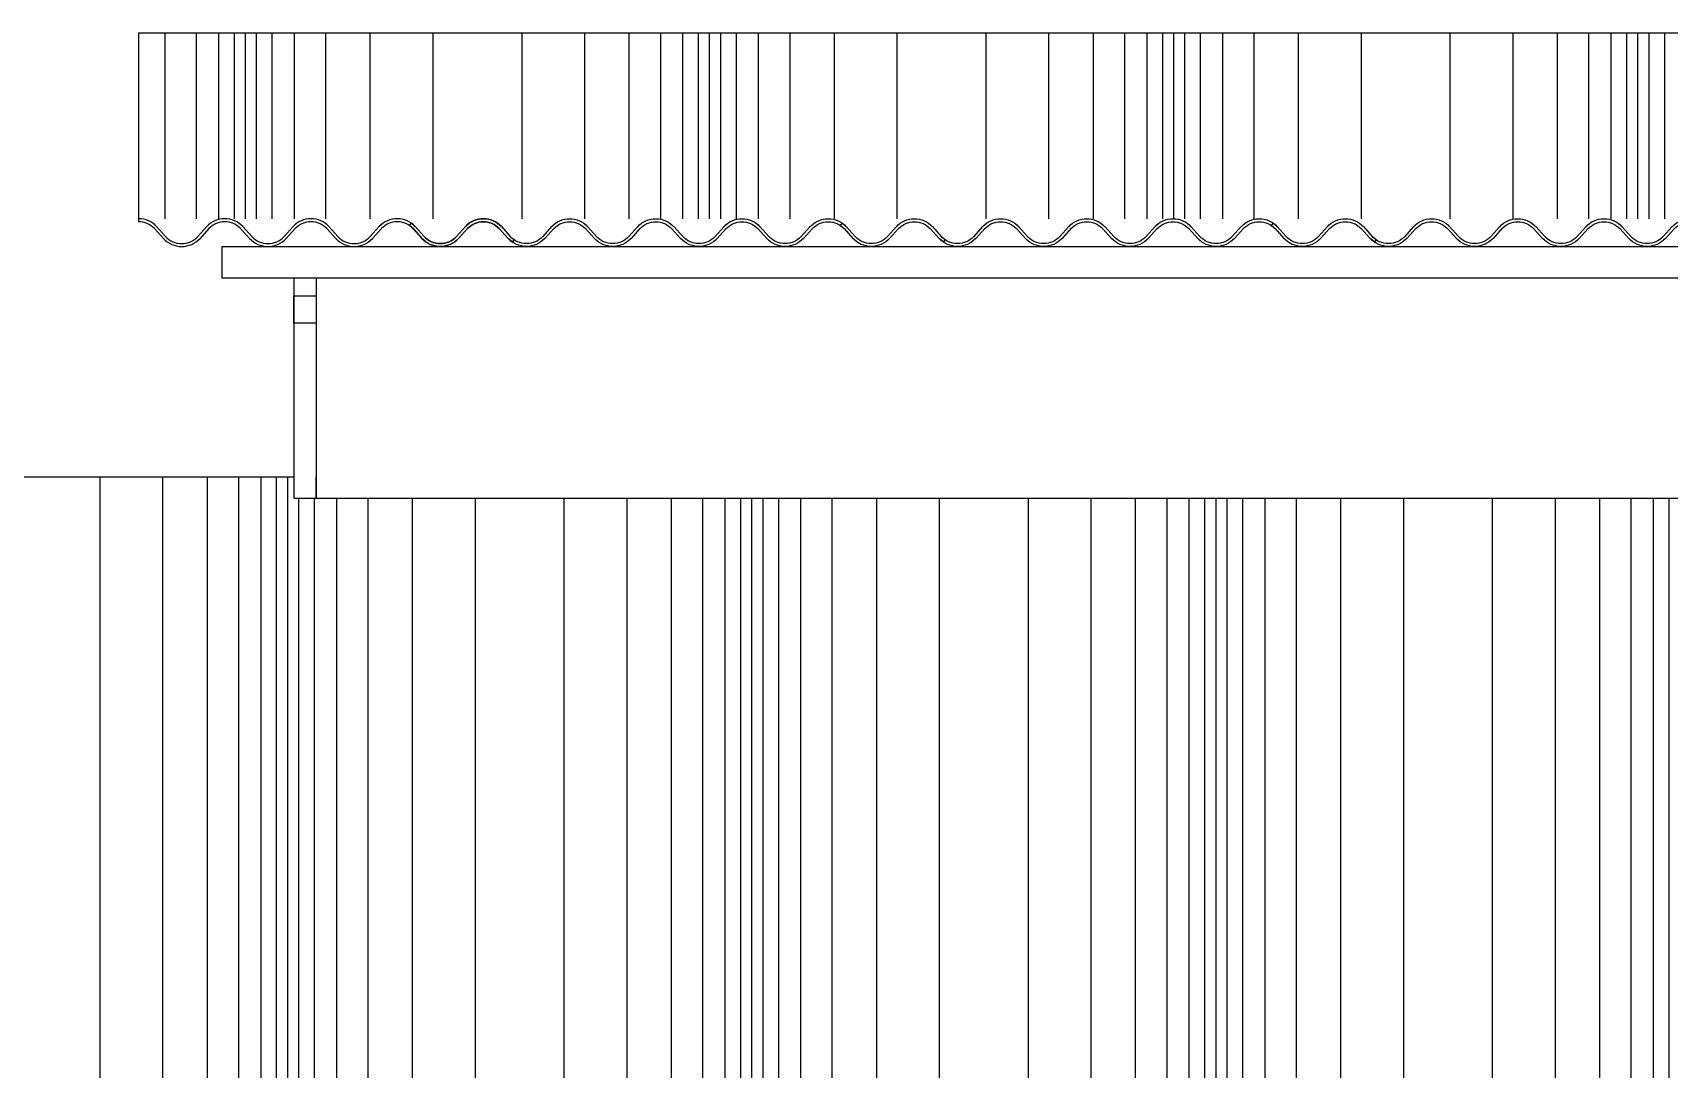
# Model space of a CAD drawing. Header units: metres. Extents: x 2494 to 3558, y 282 to 553.
# Drawn here: x 2919.108 to 2922.055, y 342.555 to 344.423 of the extents above; entities that cross this region are included whole.
import ezdxf

# ---------------------------------------------------------------- set-up
doc = ezdxf.new("R2010")
doc.units = ezdxf.units.M
doc.header["$LTSCALE"] = 7
doc.header["$MEASUREMENT"] = 0
doc.layers.add('HACHURA PISOS', color=250, linetype='Continuous')
doc.layers.add('PENA 01', color=1, linetype='Continuous')

# ---------------------------------------------------------------- blocks, each defined once
blk = doc.blocks.new('tc')
at = {"layer": 'PENA 01'}
for p, q in [((-0.04, 0.3972), (-0.04, 0)), ((0, 0.3972), (0, 0)), ((-0.04, 0.3151), (-0.04, 0)), ((0, 0.3151), (0, 0)), ((0, 0), (0, 0.0385))]:
    blk.add_line(p, q, dxfattribs=at)
blk.add_lwpolyline([(-0.04, 0.3644), (0, 0.3644), (0, 0.3151), (-0.04, 0.3151)], close=True, dxfattribs=at)
blk = doc.blocks.new('F312X00')
for p, q in [((69.15, 9.96), (68.8, 10.45)), ((-40.46, 6.57), (-40.8, 7.06)), ((-38.19, 9.75), (-40.03, 7.74)), ((-37.75, 9.34), (-39.59, 7.33)), ((-31.25, 9.34), (-29.41, 7.33)), ((-30.81, 9.75), (-28.97, 7.74)), ((-20.49, 9.75), (-22.33, 7.74)), ((-20.05, 9.34), (-21.89, 7.33)), ((-13.55, 9.34), (-11.71, 7.33)), ((-13.11, 9.75), (-11.27, 7.74)), ((-2.79, 9.75), (-4.63, 7.74)), ((-2.35, 9.34), (-4.19, 7.33)), ((4.15, 9.34), (5.99, 7.33)), ((4.59, 9.75), (6.43, 7.74)), ((14.91, 9.75), (13.07, 7.74)), ((15.35, 9.34), (13.51, 7.33)), ((21.85, 9.34), (23.69, 7.33)), ((22.29, 9.75), (24.13, 7.74)), ((32.61, 9.75), (30.77, 7.74)), ((33.05, 9.34), (31.21, 7.33)), ((39.55, 9.34), (41.39, 7.33)), ((39.99, 9.75), (41.83, 7.74)), ((50.31, 9.75), (48.47, 7.74)), ((50.75, 9.34), (48.91, 7.33)), ((57.25, 9.34), (59.09, 7.33)), ((57.69, 9.75), (59.53, 7.74)), ((68.01, 9.75), (66.17, 7.74)), ((68.45, 9.34), (66.61, 7.33))]:
    blk.add_line(p, q)
for centre, radius, start, end in [((-34.5, 6.37), 5, 90, 137.5524), ((-34.5, 6.37), 4.4, 90, 137.5524), ((-34.5, 6.37), 5, 42.4476, 90), ((-34.5, 6.37), 4.4, 42.4476, 90), ((-16.8, 6.37), 5, 90, 137.5524), ((-16.8, 6.37), 4.4, 90, 137.5524), ((-16.8, 6.37), 5, 42.4476, 90), ((-16.8, 6.37), 4.4, 42.4476, 90), ((0.9, 6.37), 5, 90, 137.5524), ((0.9, 6.37), 4.4, 90, 137.5524), ((0.9, 6.37), 5, 42.4476, 90), ((0.9, 6.37), 4.4, 42.4476, 90), ((18.6, 6.37), 5, 90, 137.5524), ((18.6, 6.37), 4.4, 90, 137.5524), ((18.6, 6.37), 5, 42.4476, 90), ((18.6, 6.37), 4.4, 42.4476, 90), ((36.3, 6.37), 5, 90, 137.5524), ((36.3, 6.37), 4.4, 90, 137.5524), ((36.3, 6.37), 5, 42.4476, 90), ((36.3, 6.37), 4.4, 42.4476, 90), ((54, 6.37), 5, 90, 137.5524), ((54, 6.37), 4.4, 90, 137.5524), ((54, 6.37), 5, 42.4476, 90), ((54, 6.37), 4.4, 42.4476, 90), ((71.7, 6.37), 5, 125.4186, 137.5524), ((-43.35, 10.77), 4.5, 304.5181, 317.5524), ((-43.35, 10.77), 5.1, 304.5181, 317.5524), ((-25.65, 10.77), 5.1, 222.4476, 270), ((-25.65, 10.77), 4.5, 222.4476, 270), ((-25.65, 10.77), 4.5, 270, 317.5524), ((-25.65, 10.77), 5.1, 270, 317.5524), ((-7.95, 10.77), 5.1, 222.4476, 270), ((-7.95, 10.77), 4.5, 222.4476, 270), ((-7.95, 10.77), 4.5, 270, 317.5524), ((-7.95, 10.77), 5.1, 270, 317.5524), ((9.75, 10.77), 5.1, 222.4476, 270), ((9.75, 10.77), 4.5, 222.4476, 270), ((9.75, 10.77), 4.5, 270, 317.5524), ((9.75, 10.77), 5.1, 270, 317.5524), ((27.45, 10.77), 5.1, 222.4476, 270), ((27.45, 10.77), 4.5, 222.4476, 270), ((27.45, 10.77), 4.5, 270, 317.5524), ((27.45, 10.77), 5.1, 270, 317.5524), ((45.15, 10.77), 5.1, 222.4476, 270), ((45.15, 10.77), 4.5, 222.4476, 270), ((45.15, 10.77), 4.5, 270, 317.5524), ((45.15, 10.77), 5.1, 270, 317.5524), ((62.85, 10.77), 5.1, 222.4476, 270), ((62.85, 10.77), 4.5, 222.4476, 270), ((62.85, 10.77), 4.5, 270, 317.5524), ((62.85, 10.77), 5.1, 270, 317.5524), ((71.7, 6.37), 4.4, 125.4186, 137.5524)]:
    blk.add_arc(centre, radius, start, end)

msp = doc.modelspace()

# ---------------------------------------------------------------- hatches: boundary and pattern name
at = {"layer": 'HACHURA PISOS'}
h = msp.add_hatch(dxfattribs=at)
h.set_pattern_fill('HACH23,_O', color=256, scale=0.02, pattern_type=2)
h.set_pattern_definition([(90, (2942.8785, 344.0875), (0.836, 5e-17), []), (90, (2942.8503, 344.0875), (0.836, 5e-17), []), (90, (2942.8103, 344.0875), (0.836, 5e-17), []), (90, (2942.7537, 344.0875), (0.836, 5e-17), []), (90, (2942.6737, 344.0875), (0.836, 5e-17), []), (90, (2942.5605, 344.0875), (0.836, 5e-17), []), (90, (2942.4005, 344.0875), (0.836, 5e-17), []), (90, (2942.2873, 344.0875), (0.836, 5e-17), []), (90, (2942.2073, 344.0875), (0.836, 5e-17), []), (90, (2942.1507, 344.0875), (0.836, 5e-17), []), (90, (2942.1107, 344.0875), (0.836, 5e-17), []), (90, (2942.0825, 344.0875), (0.836, 5e-17), []), (90, (2942.0625, 344.0875), (0.836, 5e-17), [])])
h.paths.add_polyline_path([(2919.297, 344.4228), (2942.8985, 344.4228), (2942.8985, 344.0875), (2919.297, 344.0875)])
at = {"layer": 'PENA 01'}
h = msp.add_hatch(dxfattribs=at)
h.set_pattern_fill('HACH23,_O', color=256, scale=0.02, pattern_type=2)
h.set_pattern_definition([(90, (2710.5466, 383.7671), (0.836, 5e-17), []), (90, (2710.5184, 383.7671), (0.836, 5e-17), []), (90, (2710.4784, 383.7671), (0.836, 5e-17), []), (90, (2710.4218, 383.7671), (0.836, 5e-17), []), (90, (2710.3418, 383.7671), (0.836, 5e-17), []), (90, (2710.2286, 383.7671), (0.836, 5e-17), []), (90, (2710.0686, 383.7671), (0.836, 5e-17), []), (90, (2709.9554, 383.7671), (0.836, 5e-17), []), (90, (2709.8754, 383.7671), (0.836, 5e-17), []), (90, (2709.8188, 383.7671), (0.836, 5e-17), []), (90, (2709.7788, 383.7671), (0.836, 5e-17), []), (90, (2709.7506, 383.7671), (0.836, 5e-17), []), (90, (2709.7306, 383.7671), (0.836, 5e-17), [])])
h.paths.add_polyline_path([(2866.598, 342.5205), (2949.3915, 342.5205), (2949.3982, 343.6225), (2942.6182, 343.6225), (2942.6182, 343.584), (2919.5782, 343.584), (2919.5782, 343.6225), (2907.9132, 343.6225), (2907.9115, 343.5807), (2873.5599, 343.584), (2873.5599, 343.6225), (2866.6047, 343.6225)])

# ---------------------------------------------------------------- linework, layer by layer
for p, q in [((2919.2982, 344.4228), (2919.2982, 344.0823)), ((2919.2982, 344.4228), (2942.8982, 344.4228)), ((2919.2982, 344.4228), (2942.9, 344.4228)), ((2919.3269, 344.0697), (2919.3431, 344.0521)), ((2919.3308, 344.0733), (2919.347, 344.0556)), ((2919.4214, 344.0733), (2919.4052, 344.0556)), ((2919.4252, 344.0697), (2919.4091, 344.0521)), ((2919.4822, 344.0697), (2919.4983, 344.0521)), ((2919.4861, 344.0733), (2919.5022, 344.0556)), ((2919.5766, 344.0733), (2919.5605, 344.0556)), ((2919.5805, 344.0697), (2919.5644, 344.0521)), ((2919.6375, 344.0697), (2919.6536, 344.0521)), ((2919.6414, 344.0733), (2919.6575, 344.0556)), ((2919.7319, 344.0733), (2919.7157, 344.0556)), ((2919.7358, 344.0697), (2919.7196, 344.0521)), ((2919.7927, 344.0697), (2919.8089, 344.0521)), ((2919.7966, 344.0733), (2919.8128, 344.0556)), ((2919.8872, 344.0733), (2919.871, 344.0556)), ((2919.891, 344.0697), (2919.8749, 344.0521)), ((2919.948, 344.0697), (2919.9641, 344.0521)), ((2919.9519, 344.0733), (2919.968, 344.0556)), ((2919.4482, 344.0375), (2942.75, 344.0375)), ((2919.9718, 344.0454), (2919.9748, 344.0497)), ((2919.4482, 343.9812), (2942.75, 343.9812)), ((2907.9132, 343.6225), (2919.5782, 343.6225)), ((2919.5782, 343.584), (2942.6182, 343.584))]:
    msp.add_line(p, q, dxfattribs=at)
msp.add_lwpolyline([(2919.4482, 344.0375), (2919.4482, 343.9812)], dxfattribs=at)
for centre, radius, start, end in [((2919.2985, 344.0437), 0.0439, 90, 90.2915), ((2919.2985, 344.0437), 0.0386, 90, 90.3312), ((2919.2985, 344.0437), 0.0439, 42.4476, 90), ((2919.2985, 344.0437), 0.0386, 42.4476, 90), ((2919.4537, 344.0437), 0.0439, 90, 137.5524), ((2919.4537, 344.0437), 0.0386, 90, 137.5524), ((2919.4537, 344.0437), 0.0439, 42.4476, 90), ((2919.4537, 344.0437), 0.0386, 42.4476, 90), ((2919.609, 344.0437), 0.0439, 90, 137.5524), ((2919.609, 344.0437), 0.0386, 90, 137.5524), ((2919.609, 344.0437), 0.0439, 42.4476, 90), ((2919.609, 344.0437), 0.0386, 42.4476, 90), ((2919.7643, 344.0437), 0.0439, 90, 137.5524), ((2919.7643, 344.0437), 0.0386, 90, 137.5524), ((2919.7643, 344.0437), 0.0439, 42.4476, 90), ((2919.7643, 344.0437), 0.0386, 42.4476, 90), ((2919.9195, 344.0437), 0.0439, 90, 137.5524), ((2919.9195, 344.0437), 0.0386, 90, 137.5524), ((2919.9195, 344.0437), 0.0439, 42.4476, 90), ((2919.9195, 344.0437), 0.0386, 42.4476, 90), ((2919.3761, 344.0823), 0.0395, 222.4476, 270), ((2919.3761, 344.0823), 0.0395, 270, 317.5524), ((2919.5314, 344.0823), 0.0395, 222.4476, 270), ((2919.5314, 344.0823), 0.0395, 270, 317.5524), ((2919.6866, 344.0823), 0.0395, 222.4476, 270), ((2919.6866, 344.0823), 0.0395, 270, 317.5524), ((2919.8419, 344.0823), 0.0395, 222.4476, 270), ((2919.8419, 344.0823), 0.0395, 270, 317.5524), ((2919.9971, 344.0823), 0.0395, 222.4476, 235.4819), ((2919.3761, 344.0823), 0.0447, 222.4476, 270), ((2919.3761, 344.0823), 0.0447, 270, 317.5524), ((2919.5314, 344.0823), 0.0447, 222.4476, 270), ((2919.5314, 344.0823), 0.0447, 270, 317.5524), ((2919.6866, 344.0823), 0.0447, 222.4476, 270), ((2919.6866, 344.0823), 0.0447, 270, 317.5524), ((2919.8419, 344.0823), 0.0447, 222.4476, 270), ((2919.8419, 344.0823), 0.0447, 270, 317.5524), ((2919.9971, 344.0823), 0.0447, 222.4476, 235.4819)]:
    msp.add_arc(centre, radius, start, end, dxfattribs=at)

# ---------------------------------------------------------------- block references
at = {"layer": 'PENA 01', "xscale": -0.0087719298245589, "yscale": 0.0087719298245589, "zscale": 0.0087719298245589}
for p in [(2920.3932, 343.9878), (2921.1695, 343.9878), (2921.9458, 343.9878)]:
    msp.add_blockref('F312X00', p, dxfattribs=at)
at = {"layer": 'PENA 01'}
msp.add_blockref('tc', (2919.6182, 343.584), dxfattribs=at)

doc.saveas('drawing.dxf')
